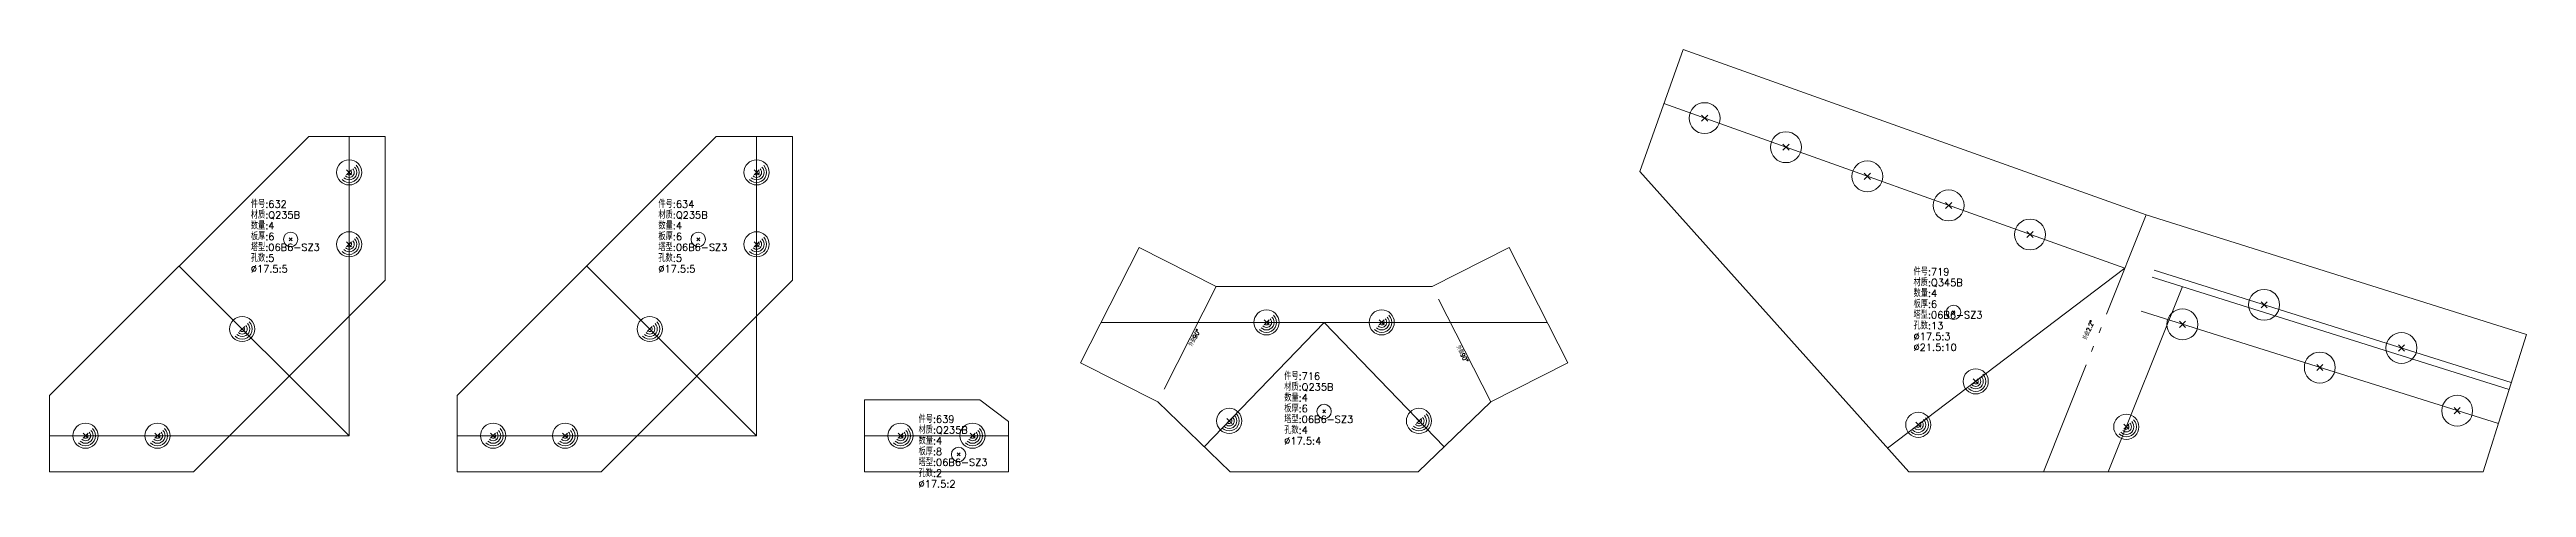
# Model space of a CAD drawing. Extents: x 0 to 24836, y -11 to 587.
# Drawn here: x 15373 to 17093, y -11 to 294 of the extents above; entities that cross this region are included whole.
import ezdxf
from ezdxf.enums import TextEntityAlignment as Align

# ---------------------------------------------------------------- set-up
doc = ezdxf.new("R2010")
doc.units = 0
doc.header["$LTSCALE"] = 20
doc.header["$MEASUREMENT"] = 0
doc.linetypes.add('制弯线', pattern=[5.9, 4, -0.5, 0.2, -0.5, 0.2, -0.5])
for name, color, linetype, lineweight in [('1', 7, 'CONTINUOUS', 25), ('2', 7, 'CONTINUOUS', 25), ('5', 7, 'CONTINUOUS', 25)]:
    doc.layers.add(name, color=color, linetype=linetype, lineweight=lineweight)
doc.styles.get("Standard").update_dxf_attribs({"font": 'simplex', "width": 0.7, "bigfont": 'gbhzfs.shx'})

# ---------------------------------------------------------------- blocks, each defined once
blk = doc.blocks.new('板孔17.5')
at = {"layer": '5', "color": 7, "linetype": 'Continuous', "lineweight": 13}
for p, q in [((-0.2, -0.2), (0.2, 0.2)), ((-0.2, 0.2), (0.2, -0.2))]:
    blk.add_line(p, q, dxfattribs=at)
blk.add_circle((0, 0), 1, dxfattribs=at)
for radius in [0.8, 0.6, 0.4, 0.2]:
    blk.add_arc((0, 0), radius, 225, 45, dxfattribs=at)
blk = doc.blocks.new('板孔21.5')
at = {"layer": '5', "color": 7, "linetype": 'Continuous', "lineweight": 13}
for p, q in [((-0.2, -0.2), (0.2, 0.2)), ((-0.2, 0.2), (0.2, -0.2))]:
    blk.add_line(p, q, dxfattribs=at)
blk.add_circle((0, 0), 1, dxfattribs=at)

msp = doc.modelspace()

# ---------------------------------------------------------------- linework, layer by layer
at = {"layer": '1', "color": 7, "linetype": 'Continuous', "lineweight": 18}
for p, q in [((16507.7, 293.5), (16477.4, 208.8)), ((16829.2, 178.5), (16507.7, 293.5)), ((15553, 233.1), (15372.9, 53)), ((15606, 233.1), (15553, 233.1)), ((15606, 133.1), (15606, 233.1)), ((15836, 233.1), (15656, 53)), ((15889, 233.1), (15836, 233.1)), ((15889, 133.1), (15889, 233.1)), ((16477.4, 208.8), (16664.3, 0)), ((17093.3, 95.4), (16829.2, 178.5)), ((16129.7, 155.9), (16089, 75.7)), ((16183.2, 128.8), (16129.7, 155.9)), ((16386.7, 155.9), (16333.2, 128.8)), ((16427.4, 75.7), (16386.7, 155.9)), ((15472.9, 0), (15606, 133.1)), ((15756, 0), (15889, 133.1)), ((16333.2, 128.8), (16183.2, 128.8)), ((17063.3, 0), (17093.3, 95.4)), ((16089, 75.7), (16142.6, 48.6)), ((16373.9, 48.6), (16427.4, 75.7)), ((15372.9, 53), (15372.9, 0)), ((15656, 53), (15656, 0)), ((16019, 50), (15939, 50)), ((15939, 50), (15939, 0)), ((16039, 35), (16019, 50)), ((16039, 0), (16039, 35)), ((16142.6, 48.6), (16193, 0)), ((16323.5, 0), (16373.9, 48.6)), ((15372.9, 0), (15472.9, 0)), ((15656, 0), (15756, 0)), ((15939, 0), (16039, 0)), ((16193, 0), (16323.5, 0)), ((16664.3, 0), (17063.3, 0))]:
    msp.add_line(p, q, dxfattribs=at)
at = {"layer": '2', "color": 9, "linetype": 'Continuous', "lineweight": 13}
for p, q in [((16814.4, 141.4), (16494.2, 255.9)), ((15581, 25), (15581, 233.1)), ((15864, 25), (15864, 233.1)), ((15581, 25), (15462.9, 143)), ((15864, 25), (15746, 143)), ((16814.4, 141.4), (16649.6, 16.4)), ((16834.8, 140.1), (17082.8, 62)), ((16854.4, 128.7), (16802.9, 0)), ((16833.3, 135.3), (17081.3, 57.2)), ((16103.3, 103.8), (16413.2, 103.8)), ((16258.2, 103.8), (16175, 17.3)), ((16258.2, 103.8), (16341.5, 17.3)), ((16825.8, 111.5), (17073.8, 33.4)), ((15581, 25), (15372.9, 25)), ((15864, 25), (15656, 25)), ((15939, 25), (16039, 25))]:
    msp.add_line(p, q, dxfattribs=at)
at = {"layer": '2', "color": 190, "linetype": '制弯线', "lineweight": 13}
for p, q in [((16757.8, 0), (16829.2, 178.5)), ((16183.2, 128.8), (16142.6, 48.6)), ((16373.9, 48.6), (16333.2, 128.8))]:
    msp.add_line(p, q, dxfattribs=at)
at = {"layer": '2', "color": 7, "linetype": 'Continuous', "lineweight": 13}
for p, q in [((15541.4, 162.5), (15539.4, 160.5)), ((15539.4, 162.5), (15541.4, 160.5)), ((15824.5, 162.5), (15822.5, 160.5)), ((15822.5, 162.5), (15824.5, 160.5)), ((16696.4, 111.8), (16694.4, 109.8)), ((16694.4, 111.8), (16696.4, 109.8)), ((16259.2, 42.9), (16257.2, 40.9)), ((16257.2, 42.9), (16259.2, 40.9)), ((16005.3, 13), (16003.3, 11)), ((16003.3, 13), (16005.3, 11))]:
    msp.add_line(p, q, dxfattribs=at)
for centre in [(15540.4, 161.5), (15823.5, 161.5), (16695.4, 110.8), (16258.2, 41.9), (16004.3, 12)]:
    msp.add_circle(centre, 5, dxfattribs=at)

# ---------------------------------------------------------------- block references
at = {"layer": '1', "color": 7, "linetype": 'Continuous', "lineweight": 13}
for name, p, xscale, yscale, zscale in [('板孔21.5', (16522.5, 245.8), 10.75, 10.75, 10.75), ('板孔21.5', (16579, 225.6), 10.75, 10.75, 10.75), ('板孔17.5', (15581, 208.1), 8.75, 8.75, 8.75), ('板孔17.5', (15864, 208.1), 8.75, 8.75, 8.75), ('板孔21.5', (16635.5, 205.3), 10.75, 10.75, 10.75), ('板孔21.5', (16692, 185.1), 10.75, 10.75, 10.75), ('板孔21.5', (16748.5, 164.9), 10.75, 10.75, 10.75), ('板孔17.5', (15581, 158.1), 8.75, 8.75, 8.75), ('板孔17.5', (15864, 158.1), 8.75, 8.75, 8.75), ('板孔21.5', (16911.1, 116), 10.75, 10.75, 10.75), ('板孔17.5', (15506.7, 99.2), 8.75, 8.75, 8.75), ('板孔17.5', (15789.8, 99.2), 8.75, 8.75, 8.75), ('板孔17.5', (16218.2, 103.8), 8.75, 8.75, 8.75), ('板孔17.5', (16298.2, 103.8), 8.75, 8.75, 8.75), ('板孔21.5', (16854.4, 102.4), 10.75, 10.75, 10.75), ('板孔21.5', (17006.5, 86), 10.75, 10.75, 10.75), ('板孔17.5', (16710.8, 62.8), 8.75, 8.75, 8.75), ('板孔21.5', (16949.8, 72.4), 10.75, 10.75, 10.75), ('板孔21.5', (17045.2, 42.4), 10.75, 10.75, 10.75), ('板孔17.5', (16192.3, 35.3), 8.75, 8.75, 8.75), ('板孔17.5', (16324.1, 35.3), 8.75, 8.75, 8.75), ('板孔17.5', (16670.9, 32.6), 8.75, 8.75, 8.75), ('板孔17.5', (16815.4, 31.2), 8.75, 8.75, 8.75), ('板孔17.5', (15397.9, 25), 8.75, 8.75, 8.75), ('板孔17.5', (15447.9, 25), 8.75, 8.75, 8.75), ('板孔17.5', (15681, 25), 8.75, 8.75, 8.75), ('板孔17.5', (15731, 25), 8.75, 8.75, 8.75), ('板孔17.5', (15964, 25), 8.75, 8.75, 8.75), ('板孔17.5', (16014, 25), 8.75, 8.75, 8.75)]:
    msp.add_blockref(name, p, dxfattribs=dict(at, xscale=xscale, yscale=yscale, zscale=zscale))

# ---------------------------------------------------------------- texts
at = {"layer": '2', "color": 7, "linetype": 'Continuous', "lineweight": 13}
for s, p in [('件号:632', (15512.7, 182)), ('材质:Q235B', (15512.7, 174.5)), ('数量:4', (15512.7, 167)), ('件号:634', (15795.8, 182)), ('材质:Q235B', (15795.8, 174.5)), ('数量:4', (15795.8, 167)), ('板厚:6', (15512.7, 159.5)), ('塔型:06B6-SZ3', (15512.7, 152)), ('板厚:6', (15795.8, 159.5)), ('塔型:06B6-SZ3', (15795.8, 152)), ('孔数:5', (15512.7, 144.5)), ('%%c17.5:5', (15512.7, 137)), ('孔数:5', (15795.8, 144.5)), ('%%c17.5:5', (15795.8, 137)), ('件号:719', (16667.6, 135)), ('材质:Q345B', (16667.6, 127.5)), ('数量:4', (16667.6, 120)), ('板厚:6', (16667.6, 112.5)), ('塔型:06B6-SZ3', (16667.6, 105)), ('孔数:13', (16667.6, 97.5)), ('%%c17.5:3', (16667.6, 90)), ('%%c21.5:10', (16667.6, 82.5)), ('件号:716', (16230.5, 62.4)), ('材质:Q235B', (16230.5, 54.9)), ('数量:4', (16230.5, 47.4)), ('件号:639', (15976.5, 32.5)), ('板厚:6', (16230.5, 39.9)), ('塔型:06B6-SZ3', (16230.5, 32.4)), ('材质:Q235B', (15976.5, 25)), ('数量:4', (15976.5, 17.5)), ('孔数:4', (16230.5, 24.9)), ('%%c17.5:4', (16230.5, 17.4)), ('板厚:8', (15976.5, 10)), ('塔型:06B6-SZ3', (15976.5, 2.5)), ('孔数:2', (15976.5, -5)), ('%%c17.5:2', (15976.5, -12.5))]:
    msp.add_text(s, height=5, dxfattribs=at).set_placement(p, align=Align.BOTTOM_LEFT)
for s, rotation, p in [('外曲2.2%%d', 68, (16788.8, 91.1)), ('外曲90%%d', 63, (16167.4, 86.4)), ('外曲90%%d', 298, (16349.1, 86.4))]:
    msp.add_text(s, height=3, rotation=rotation, dxfattribs=at).set_placement(p, align=Align.BOTTOM_LEFT)

doc.saveas('drawing.dxf')
